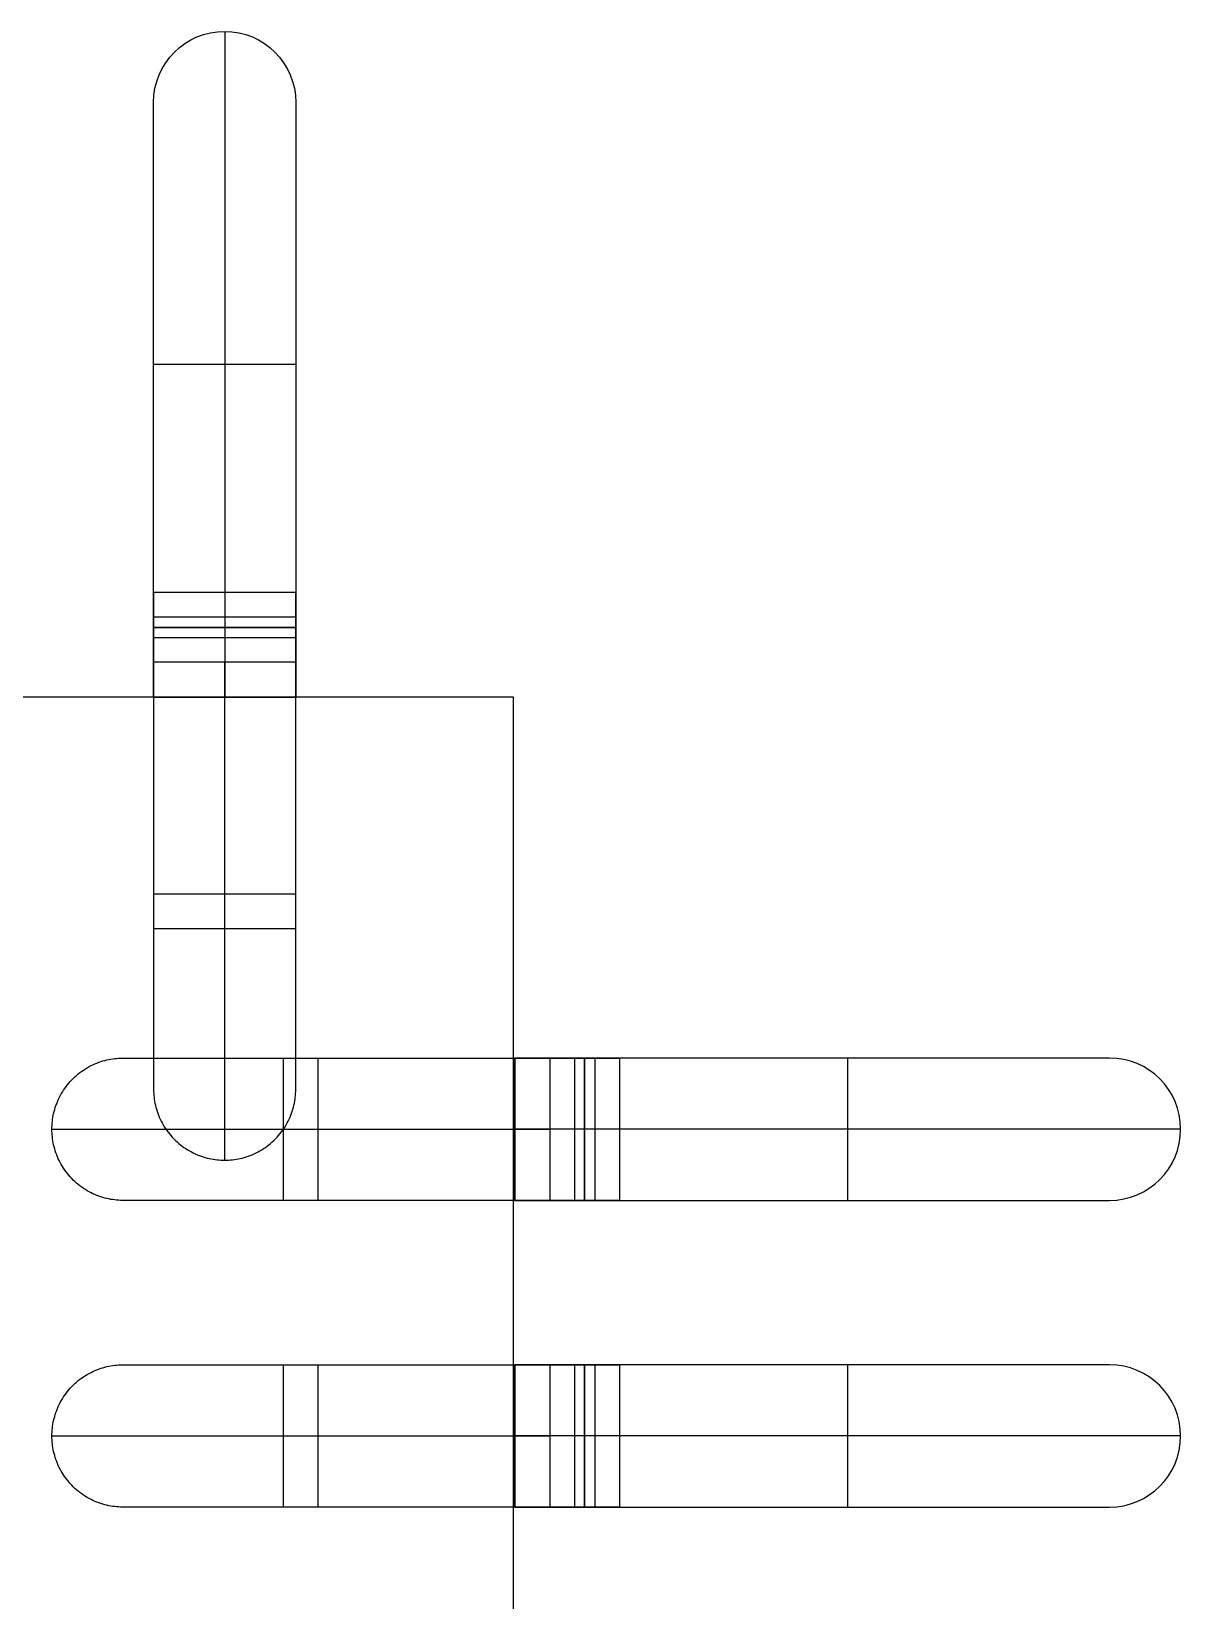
# Model space of a CAD drawing. Header units: millimetres. Extents: x 1.2 to 41.2, y 0.2 to 23.9.
# Drawn here: x 33.394 to 35.044, y 13.735 to 15.989 of the extents above; entities that cross this region are included whole.
import ezdxf

# ---------------------------------------------------------------- set-up
doc = ezdxf.new("R2010")
doc.units = ezdxf.units.MM
doc.layers.add('图层04', color=96, linetype='Continuous', true_color=0x007f00)
doc.layers.add('默认', color=18, linetype='Continuous', true_color=0x000000)

msp = doc.modelspace()

# ---------------------------------------------------------------- linework, layer by layer
at = {"layer": '图层04'}
for points in [[(34.086, 15.0327, 1.6431), (30.586, 15.0327, 1.6431), (27.086, 15.0327, 1.6431)], [(34.086, 15.0327, 2.0472), (30.586, 15.0327, 2.0472), (27.086, 15.0327, 2.0472)], [(34.086, 15.0327, 1.8451), (30.586, 15.0327, 1.8451), (27.086, 15.0327, 1.8451)], [(34.086, 8.0327, 1.6431), (34.086, 11.5327, 1.6431), (34.086, 15.0327, 1.6431)], [(34.086, 15.0327, 1.6431), (34.086, 15.0327, 1.8451), (34.086, 15.0327, 2.0472)], [(34.086, 8.0327, 2.0472), (34.086, 11.5327, 2.0472), (34.086, 15.0327, 2.0472)], [(34.086, 8.0327, 1.8451), (34.086, 11.5327, 1.8451), (34.086, 15.0327, 1.8451)]]:
    msp.add_open_spline(points, degree=2, dxfattribs=at)
at = {"layer": '默认'}
for p, q in [((33.5693, 15.1328, 1.6504), (33.5693, 15.0327, 1.6504)), ((33.5693, 15.0327, 2.0972), (33.5693, 15.1327, 2.0972)), ((33.7736, 15.0327, 1.6504), (33.7736, 15.1328, 1.6504)), ((33.7736, 15.1327, 2.0972), (33.7736, 15.0327, 2.0972)), ((33.5693, 15.0828, 1.6004), (33.5693, 15.0827, 1.7004)), ((33.5693, 15.0827, 2.1472), (33.5693, 15.0827, 2.0472)), ((33.7736, 15.0828, 1.7004), (33.7736, 15.0828, 1.6004)), ((33.7736, 15.0827, 2.0472), (33.7736, 15.0827, 2.1472)), ((34.0883, 14.5145, 1.6756), (34.1883, 14.5145, 1.6756)), ((34.1883, 14.5145, 2.1224), (34.0883, 14.5145, 2.1224)), ((34.1383, 14.5145, 1.7256), (34.1383, 14.5145, 1.6256)), ((34.1383, 14.5145, 2.0724), (34.1383, 14.5145, 2.1724)), ((34.1883, 14.3101, 1.6756), (34.0883, 14.3101, 1.6756)), ((34.0883, 14.3101, 2.1224), (34.1883, 14.3101, 2.1224)), ((34.1383, 14.3101, 1.6256), (34.1383, 14.3101, 1.7256)), ((34.1383, 14.3101, 2.1724), (34.1383, 14.3101, 2.0724)), ((34.0883, 14.0741, 1.6756), (34.1883, 14.0741, 1.6756)), ((34.1883, 14.0741, 2.1224), (34.0883, 14.0741, 2.1224)), ((34.1383, 14.0741, 1.7256), (34.1383, 14.0741, 1.6256)), ((34.1383, 14.0741, 2.0724), (34.1383, 14.0741, 2.1724)), ((34.1883, 13.8697, 1.6756), (34.0883, 13.8697, 1.6756)), ((34.0883, 13.8697, 2.1224), (34.1883, 13.8697, 2.1224)), ((34.1383, 13.8697, 1.6256), (34.1383, 13.8697, 1.7256)), ((34.1383, 13.8697, 2.1724), (34.1383, 13.8697, 2.0724))]:
    msp.add_line(p, q, dxfattribs=at)
at = {"layer": '默认', "extrusion": (-9.4928e-10, 0.000220476, -1)}
msp.add_open_spline([(33.5693, 15.1328, 1.6004), (33.5693, 15.384, 1.6004), (33.5693, 15.6352, 1.6005), (33.5693, 15.8865, 1.6005), (33.5693, 15.9429, 1.6006), (33.615, 15.9886, 1.6006), (33.6715, 15.9886, 1.6006), (33.7279, 15.9886, 1.6006), (33.7736, 15.9429, 1.6006), (33.7736, 15.8865, 1.6005), (33.7736, 15.6352, 1.6005), (33.7736, 15.384, 1.6004), (33.7736, 15.1328, 1.6004)], degree=3, knots=[0.100022, 0.100022, 0.100022, 0.100022, 0.853706, 0.853706, 0.853706, 1.031249, 1.031249, 1.031249, 1.208793, 1.208793, 1.208793, 1.962477, 1.962477, 1.962477, 1.962477], dxfattribs=at)
at = {"layer": '默认', "extrusion": (-2.18096e-15, 0.000220476, -1)}
msp.add_open_spline([(33.5693, 15.1828, 1.7004), (33.5693, 15.4173, 1.7004), (33.5693, 15.6519, 1.7005), (33.5693, 15.8864, 1.7005), (33.5693, 15.9429, 1.7006), (33.615, 15.9886, 1.7006), (33.6715, 15.9886, 1.7006), (33.7279, 15.9886, 1.7006), (33.7736, 15.9429, 1.7006), (33.7736, 15.8864, 1.7005), (33.7736, 15.6519, 1.7005), (33.7736, 15.4173, 1.7004), (33.7736, 15.1828, 1.7004)], degree=3, knots=[0.150033, 0.150033, 0.150033, 0.150033, 0.853706, 0.853706, 0.853706, 1.031249, 1.031249, 1.031249, 1.208793, 1.208793, 1.208793, 1.912466, 1.912466, 1.912466, 1.912466], dxfattribs=at)
at = {"layer": '默认', "extrusion": (-4.74639e-10, 0.000220476, -1)}
msp.add_open_spline([(33.5693, 15.1328, 1.6504), (33.5693, 15.384, 1.6504), (33.5693, 15.6352, 1.6505), (33.5693, 15.8864, 1.6505), (33.5693, 15.9429, 1.6506), (33.615, 15.9886, 1.6506), (33.6715, 15.9886, 1.6506), (33.7279, 15.9886, 1.6506), (33.7736, 15.9429, 1.6506), (33.7736, 15.8864, 1.6505), (33.7736, 15.6352, 1.6505), (33.7736, 15.384, 1.6504), (33.7736, 15.1328, 1.6504)], degree=3, knots=[0.100022, 0.100022, 0.100022, 0.100022, 0.853706, 0.853706, 0.853706, 1.031249, 1.031249, 1.031249, 1.208793, 1.208793, 1.208793, 1.962477, 1.962477, 1.962477, 1.962477], dxfattribs=at)
at = {"layer": '默认'}
for points, degree in [([(33.6715, 15.9886, 1.6006), (33.6715, 15.5107, 1.6005), (33.6715, 15.0327, 1.6004)], 2), ([(33.6715, 15.9886, 1.7006), (33.6715, 15.5857, 1.7005), (33.6715, 15.1828, 1.7004)], 2), ([(33.6715, 15.9886, 1.6006), (33.6715, 15.9886, 1.6506), (33.6715, 15.9886, 1.7006)], 2), ([(33.5693, 15.8865, 1.6005), (33.5693, 15.8864, 1.6505), (33.5693, 15.8864, 1.7005)], 2), ([(33.7736, 15.8865, 1.6005), (33.7736, 15.8864, 1.6505), (33.7736, 15.8864, 1.7005)], 2), ([(33.5693, 15.5107, 1.6005), (33.6715, 15.5107, 1.6005), (33.7736, 15.5107, 1.6005)], 2), ([(33.5693, 15.5107, 1.7005), (33.6715, 15.5107, 1.7005), (33.7736, 15.5107, 1.7005)], 2), ([(33.5693, 15.1327, 1.7004), (33.5693, 15.1494, 1.7004), (33.5693, 15.1661, 1.7004), (33.5693, 15.1828, 1.7004)], 3), ([(33.7736, 15.1828, 1.7004), (33.6715, 15.1828, 1.7004), (33.5693, 15.1828, 1.7004)], 2), ([(33.7736, 15.1828, 1.7004), (33.7736, 15.1661, 1.7004), (33.7736, 15.1494, 1.7004), (33.7736, 15.1327, 1.7004)], 3), ([(33.7736, 15.1474, 1.715), (33.6715, 15.1474, 1.715), (33.5693, 15.1474, 1.715)], 2), ([(33.5693, 15.0327, 1.6004), (33.5693, 15.0661, 1.6004), (33.5693, 15.0994, 1.6004), (33.5693, 15.1328, 1.6004)], 3), ([(33.5693, 15.1327, 1.7004), (33.5693, 15.1328, 1.6504), (33.5693, 15.1328, 1.6004)], 2), ([(33.5693, 15.1327, 2.0472), (33.5693, 15.1327, 2.0722), (33.5693, 15.1327, 2.0972)], 2), ([(33.5693, 15.1327, 1.7004), (33.5693, 15.1327, 1.7254), (33.5693, 15.1327, 1.7504)], 2), ([(33.5693, 15.0327, 2.0472), (33.5693, 15.0827, 2.0472), (33.5693, 15.1327, 2.0472)], 2), ([(33.5693, 15.1327, 1.7004), (33.5693, 15.0827, 1.7004), (33.5693, 15.0327, 1.7004)], 2), ([(33.7736, 15.1327, 2.0972), (33.6715, 15.1327, 2.0972), (33.5693, 15.1327, 2.0972)], 2), ([(33.7736, 15.1327, 1.7504), (33.6715, 15.1327, 1.7504), (33.5693, 15.1327, 1.7504)], 2), ([(33.5693, 15.1327, 1.7504), (33.5693, 15.1327, 1.8988), (33.5693, 15.1327, 2.0472)], 2), ([(33.5693, 15.0327, 1.8738), (33.5693, 15.0827, 1.8738), (33.5693, 15.1327, 1.8738)], 2), ([(33.5693, 15.1327, 1.8738), (33.6715, 15.1327, 1.8738), (33.7736, 15.1327, 1.8738)], 2), ([(33.6715, 15.1327, 2.0972), (33.6715, 15.1327, 1.9238), (33.6715, 15.1327, 1.7504)], 2), ([(33.7736, 15.1328, 1.6004), (33.7736, 15.1328, 1.6504), (33.7736, 15.1327, 1.7004)], 2), ([(33.7736, 15.1328, 1.6004), (33.7736, 15.0994, 1.6004), (33.7736, 15.0661, 1.6004), (33.7736, 15.0327, 1.6004)], 3), ([(33.7736, 15.1327, 2.0472), (33.7736, 15.1327, 1.8988), (33.7736, 15.1327, 1.7504)], 2), ([(33.7736, 15.0327, 1.7004), (33.7736, 15.0827, 1.7004), (33.7736, 15.1327, 1.7004)], 2), ([(33.7736, 15.1327, 2.0472), (33.7736, 15.0827, 2.0472), (33.7736, 15.0327, 2.0472)], 2), ([(33.7736, 15.1327, 2.0972), (33.7736, 15.1327, 2.0722), (33.7736, 15.1327, 2.0472)], 2), ([(33.7736, 15.1327, 1.7504), (33.7736, 15.1327, 1.7254), (33.7736, 15.1327, 1.7004)], 2), ([(33.7736, 15.0327, 1.8738), (33.7736, 15.0827, 1.8738), (33.7736, 15.1327, 1.8738)], 2), ([(33.7736, 15.1181, 2.1325), (33.6715, 15.1181, 2.1325), (33.5693, 15.1181, 2.1325)], 2), ([(33.5693, 15.0827, 2.1472), (33.5693, 15.0577, 2.1472), (33.5693, 15.0327, 2.1472)], 2), ([(33.7736, 15.0827, 2.1472), (33.6715, 15.0827, 2.1472), (33.5693, 15.0827, 2.1472)], 2), ([(33.5693, 15.0827, 1.7004), (33.5693, 15.0827, 1.8738), (33.5693, 15.0827, 2.0472)], 2), ([(33.6715, 14.3678, 2.1472), (33.6715, 14.7253, 2.1472), (33.6715, 15.0827, 2.1472)], 2), ([(33.7736, 15.0327, 2.1472), (33.7736, 15.0577, 2.1472), (33.7736, 15.0827, 2.1472)], 2), ([(33.7736, 15.0827, 2.0472), (33.7736, 15.0827, 1.8738), (33.7736, 15.0827, 1.7004)], 2), ([(33.5693, 15.0327, 1.6004), (33.5693, 15.0327, 1.6504), (33.5693, 15.0327, 1.7004)], 2), ([(33.5693, 15.0327, 2.0472), (33.6715, 15.0327, 2.0472), (33.7736, 15.0327, 2.0472)], 2), ([(33.7736, 15.0327, 1.6004), (33.6715, 15.0327, 1.6004), (33.5693, 15.0327, 1.6004)], 2), ([(33.5693, 15.0327, 1.7004), (33.5693, 15.0327, 1.8738), (33.5693, 15.0327, 2.0472)], 2), ([(33.5693, 15.0327, 2.1472), (33.5693, 15.0327, 2.0972), (33.5693, 15.0327, 2.0472)], 2), ([(33.5693, 15.0327, 1.8238), (33.6715, 15.0327, 1.8238), (33.7736, 15.0327, 1.8238)], 2), ([(33.6715, 15.0327, 2.0472), (33.6715, 15.0327, 1.8238), (33.6715, 15.0327, 1.6004)], 2), ([(33.6715, 14.3678, 2.0472), (33.6715, 14.7003, 2.0472), (33.6715, 15.0327, 2.0472)], 2), ([(33.7736, 15.0327, 1.7004), (33.7736, 15.0327, 1.6504), (33.7736, 15.0327, 1.6004)], 2), ([(33.7736, 15.0327, 2.0472), (33.7736, 15.0327, 1.8738), (33.7736, 15.0327, 1.7004)], 2), ([(33.7736, 15.0327, 2.0472), (33.7736, 15.0327, 2.0972), (33.7736, 15.0327, 2.1472)], 2), ([(33.5693, 14.7503, 2.1472), (33.6715, 14.7503, 2.1472), (33.7736, 14.7503, 2.1472)], 2), ([(33.5693, 14.7003, 2.0472), (33.6715, 14.7003, 2.0472), (33.7736, 14.7003, 2.0472)], 2), ([(33.5255, 14.5145, 2.0724), (33.5255, 14.5145, 2.1224), (33.5255, 14.5145, 2.1724)], 2), ([(33.7558, 14.3101, 2.0724), (33.7558, 14.4123, 2.0724), (33.7558, 14.5145, 2.0724)], 2), ([(33.8058, 14.3101, 2.1724), (33.8058, 14.4123, 2.1724), (33.8058, 14.5145, 2.1724)], 2), ([(34.0883, 14.3101, 2.0724), (34.0883, 14.4123, 2.0724), (34.0883, 14.5145, 2.0724)], 2), ([(34.0883, 14.5145, 1.6256), (34.0883, 14.4123, 1.6256), (34.0883, 14.3101, 1.6256)], 2), ([(34.0883, 14.5145, 1.7256), (34.0883, 14.5145, 1.6756), (34.0883, 14.5145, 1.6256)], 2), ([(34.0883, 14.5145, 2.1724), (34.1133, 14.5145, 2.1724), (34.1383, 14.5145, 2.1724)], 2), ([(34.0883, 14.5145, 2.0724), (34.0883, 14.5145, 1.899), (34.0883, 14.5145, 1.7256)], 2), ([(34.0883, 14.5145, 1.7256), (34.1383, 14.5145, 1.7256), (34.1883, 14.5145, 1.7256)], 2), ([(34.1883, 14.5145, 2.0724), (34.1383, 14.5145, 2.0724), (34.0883, 14.5145, 2.0724)], 2), ([(34.0883, 14.5145, 2.0724), (34.0883, 14.5145, 2.1224), (34.0883, 14.5145, 2.1724)], 2), ([(34.1883, 14.5145, 1.6256), (34.155, 14.5145, 1.6256), (34.1216, 14.5145, 1.6256), (34.0883, 14.5145, 1.6256)], 3), ([(34.0883, 14.3101, 1.849), (34.0883, 14.4123, 1.849), (34.0883, 14.5145, 1.849)], 2), ([(34.0883, 14.5145, 1.899), (34.1383, 14.5145, 1.899), (34.1883, 14.5145, 1.899)], 2), ([(34.1383, 14.5145, 2.1724), (34.1383, 14.4123, 2.1724), (34.1383, 14.3101, 2.1724)], 2), ([(34.1383, 14.5145, 2.0724), (34.1383, 14.5145, 1.899), (34.1383, 14.5145, 1.7256)], 2), ([(34.1737, 14.5145, 2.1578), (34.1737, 14.4123, 2.1578), (34.1737, 14.3101, 2.1578)], 2), ([(34.1883, 14.5145, 2.0724), (34.1883, 14.5145, 1.924), (34.1883, 14.5145, 1.7756)], 2), ([(34.1883, 14.5145, 1.6256), (34.1883, 14.5145, 1.6756), (34.1883, 14.5145, 1.7256)], 2), ([(34.1883, 14.5145, 2.1224), (34.1883, 14.5145, 2.0974), (34.1883, 14.5145, 2.0724)], 2), ([(34.1883, 14.5145, 2.1224), (34.1883, 14.4123, 2.1224), (34.1883, 14.3101, 2.1224)], 2), ([(34.2383, 14.5145, 1.7256), (34.2216, 14.5145, 1.7256), (34.205, 14.5145, 1.7256), (34.1883, 14.5145, 1.7256)], 3), ([(34.1883, 14.5145, 1.7756), (34.1883, 14.4123, 1.7756), (34.1883, 14.3101, 1.7756)], 2), ([(34.1883, 14.5145, 1.7756), (34.1883, 14.5145, 1.7506), (34.1883, 14.5145, 1.7256)], 2), ([(34.1883, 14.3101, 1.899), (34.1883, 14.4123, 1.899), (34.1883, 14.5145, 1.899)], 2), ([(34.203, 14.5145, 1.7403), (34.203, 14.4123, 1.7403), (34.203, 14.3101, 1.7403)], 2), ([(34.2383, 14.5145, 1.7256), (34.2383, 14.4123, 1.7256), (34.2383, 14.3101, 1.7256)], 2), ([(34.5662, 14.3101, 1.6257), (34.5662, 14.4123, 1.6257), (34.5662, 14.5145, 1.6257)], 2), ([(34.5662, 14.3101, 1.7257), (34.5662, 14.4123, 1.7257), (34.5662, 14.5145, 1.7257)], 2), ([(34.942, 14.5145, 1.6258), (34.942, 14.5145, 1.6758), (34.942, 14.5145, 1.7258)], 2), ([(33.5693, 14.47, 2.0472), (33.5693, 14.47, 2.0972), (33.5693, 14.47, 2.1472)], 2), ([(33.7736, 14.47, 2.0472), (33.7736, 14.47, 2.0972), (33.7736, 14.47, 2.1472)], 2), ([(33.4234, 14.4123, 2.0724), (33.7558, 14.4123, 2.0724), (34.0883, 14.4123, 2.0724)], 2), ([(33.4234, 14.4123, 2.1724), (33.7808, 14.4123, 2.1724), (34.1383, 14.4123, 2.1724)], 2), ([(33.4234, 14.4123, 2.0724), (33.4234, 14.4123, 2.1224), (33.4234, 14.4123, 2.1724)], 2), ([(35.0442, 14.4123, 1.6258), (34.5662, 14.4123, 1.6257), (34.0883, 14.4123, 1.6256)], 2), ([(34.0883, 14.4123, 2.0724), (34.0883, 14.4123, 1.849), (34.0883, 14.4123, 1.6256)], 2), ([(34.1883, 14.4123, 2.1224), (34.1883, 14.4123, 1.949), (34.1883, 14.4123, 1.7756)], 2), ([(35.0442, 14.4123, 1.7258), (34.6412, 14.4123, 1.7257), (34.2383, 14.4123, 1.7256)], 2), ([(35.0442, 14.4123, 1.6258), (35.0442, 14.4123, 1.6758), (35.0442, 14.4123, 1.7258)], 2), ([(33.6715, 14.3678, 2.0472), (33.6715, 14.3678, 2.0972), (33.6715, 14.3678, 2.1472)], 2), ([(33.5255, 14.3101, 2.0724), (33.5255, 14.3101, 2.1224), (33.5255, 14.3101, 2.1724)], 2), ([(34.0883, 14.3101, 1.6256), (34.0883, 14.3101, 1.6756), (34.0883, 14.3101, 1.7256)], 2), ([(34.0883, 14.3101, 1.6256), (34.1216, 14.3101, 1.6256), (34.155, 14.3101, 1.6256), (34.1883, 14.3101, 1.6256)], 3), ([(34.0883, 14.3101, 1.7256), (34.0883, 14.3101, 1.899), (34.0883, 14.3101, 2.0724)], 2), ([(34.0883, 14.3101, 2.0724), (34.1383, 14.3101, 2.0724), (34.1883, 14.3101, 2.0724)], 2), ([(34.1883, 14.3101, 1.7256), (34.1383, 14.3101, 1.7256), (34.0883, 14.3101, 1.7256)], 2), ([(34.0883, 14.3101, 2.1724), (34.0883, 14.3101, 2.1224), (34.0883, 14.3101, 2.0724)], 2), ([(34.1383, 14.3101, 2.1724), (34.1133, 14.3101, 2.1724), (34.0883, 14.3101, 2.1724)], 2), ([(34.0883, 14.3101, 1.899), (34.1383, 14.3101, 1.899), (34.1883, 14.3101, 1.899)], 2), ([(34.1383, 14.3101, 1.7256), (34.1383, 14.3101, 1.899), (34.1383, 14.3101, 2.0724)], 2), ([(34.1883, 14.3101, 2.0724), (34.1883, 14.3101, 2.0974), (34.1883, 14.3101, 2.1224)], 2), ([(34.1883, 14.3101, 1.7256), (34.1883, 14.3101, 1.7506), (34.1883, 14.3101, 1.7756)], 2), ([(34.1883, 14.3101, 1.7256), (34.205, 14.3101, 1.7256), (34.2216, 14.3101, 1.7256), (34.2383, 14.3101, 1.7256)], 3), ([(34.1883, 14.3101, 1.7256), (34.1883, 14.3101, 1.6756), (34.1883, 14.3101, 1.6256)], 2), ([(34.1883, 14.3101, 1.7756), (34.1883, 14.3101, 1.924), (34.1883, 14.3101, 2.0724)], 2), ([(34.942, 14.3101, 1.6258), (34.942, 14.3101, 1.6758), (34.942, 14.3101, 1.7258)], 2), ([(33.5255, 14.0741, 2.0724), (33.5255, 14.0741, 2.1224), (33.5255, 14.0741, 2.1724)], 2), ([(33.7558, 13.8697, 2.0724), (33.7558, 13.9719, 2.0724), (33.7558, 14.0741, 2.0724)], 2), ([(33.8058, 13.8697, 2.1724), (33.8058, 13.9719, 2.1724), (33.8058, 14.0741, 2.1724)], 2), ([(34.0883, 13.8697, 2.0724), (34.0883, 13.9719, 2.0724), (34.0883, 14.0741, 2.0724)], 2), ([(34.0883, 14.0741, 1.6256), (34.0883, 13.9719, 1.6256), (34.0883, 13.8697, 1.6256)], 2), ([(34.0883, 14.0741, 1.7256), (34.0883, 14.0741, 1.6756), (34.0883, 14.0741, 1.6256)], 2), ([(34.0883, 14.0741, 2.1724), (34.1133, 14.0741, 2.1724), (34.1383, 14.0741, 2.1724)], 2), ([(34.0883, 14.0741, 2.0724), (34.0883, 14.0741, 1.899), (34.0883, 14.0741, 1.7256)], 2), ([(34.0883, 14.0741, 1.7256), (34.1383, 14.0741, 1.7256), (34.1883, 14.0741, 1.7256)], 2), ([(34.1883, 14.0741, 2.0724), (34.1383, 14.0741, 2.0724), (34.0883, 14.0741, 2.0724)], 2), ([(34.0883, 14.0741, 2.0724), (34.0883, 14.0741, 2.1224), (34.0883, 14.0741, 2.1724)], 2), ([(34.1883, 14.0741, 1.6256), (34.155, 14.0741, 1.6256), (34.1216, 14.0741, 1.6256), (34.0883, 14.0741, 1.6256)], 3), ([(34.0883, 13.8697, 1.849), (34.0883, 13.9719, 1.849), (34.0883, 14.0741, 1.849)], 2), ([(34.0883, 14.0741, 1.899), (34.1383, 14.0741, 1.899), (34.1883, 14.0741, 1.899)], 2), ([(34.1383, 14.0741, 2.1724), (34.1383, 13.9719, 2.1724), (34.1383, 13.8697, 2.1724)], 2), ([(34.1383, 14.0741, 2.0724), (34.1383, 14.0741, 1.899), (34.1383, 14.0741, 1.7256)], 2), ([(34.1737, 14.0741, 2.1578), (34.1737, 13.9719, 2.1578), (34.1737, 13.8697, 2.1578)], 2), ([(34.1883, 14.0741, 2.0724), (34.1883, 14.0741, 1.924), (34.1883, 14.0741, 1.7756)], 2), ([(34.1883, 14.0741, 1.6256), (34.1883, 14.0741, 1.6756), (34.1883, 14.0741, 1.7256)], 2), ([(34.1883, 14.0741, 2.1224), (34.1883, 14.0741, 2.0974), (34.1883, 14.0741, 2.0724)], 2), ([(34.1883, 14.0741, 2.1224), (34.1883, 13.9719, 2.1224), (34.1883, 13.8697, 2.1224)], 2), ([(34.2383, 14.0741, 1.7256), (34.2216, 14.0741, 1.7256), (34.205, 14.0741, 1.7256), (34.1883, 14.0741, 1.7256)], 3), ([(34.1883, 14.0741, 1.7756), (34.1883, 13.9719, 1.7756), (34.1883, 13.8697, 1.7756)], 2), ([(34.1883, 14.0741, 1.7756), (34.1883, 14.0741, 1.7506), (34.1883, 14.0741, 1.7256)], 2), ([(34.1883, 13.8697, 1.899), (34.1883, 13.9719, 1.899), (34.1883, 14.0741, 1.899)], 2), ([(34.203, 14.0741, 1.7403), (34.203, 13.9719, 1.7403), (34.203, 13.8697, 1.7403)], 2), ([(34.2383, 14.0741, 1.7256), (34.2383, 13.9719, 1.7256), (34.2383, 13.8697, 1.7256)], 2), ([(34.5662, 13.8697, 1.6257), (34.5662, 13.9719, 1.6257), (34.5662, 14.0741, 1.6257)], 2), ([(34.5662, 13.8697, 1.7257), (34.5662, 13.9719, 1.7257), (34.5662, 14.0741, 1.7257)], 2), ([(34.942, 14.0741, 1.6258), (34.942, 14.0741, 1.6758), (34.942, 14.0741, 1.7258)], 2), ([(33.4234, 13.9719, 2.0724), (33.7558, 13.9719, 2.0724), (34.0883, 13.9719, 2.0724)], 2), ([(33.4234, 13.9719, 2.1724), (33.7808, 13.9719, 2.1724), (34.1383, 13.9719, 2.1724)], 2), ([(33.4234, 13.9719, 2.0724), (33.4234, 13.9719, 2.1224), (33.4234, 13.9719, 2.1724)], 2), ([(35.0442, 13.9719, 1.6258), (34.5662, 13.9719, 1.6257), (34.0883, 13.9719, 1.6256)], 2), ([(34.0883, 13.9719, 2.0724), (34.0883, 13.9719, 1.849), (34.0883, 13.9719, 1.6256)], 2), ([(34.1883, 13.9719, 2.1224), (34.1883, 13.9719, 1.949), (34.1883, 13.9719, 1.7756)], 2), ([(35.0442, 13.9719, 1.7258), (34.6412, 13.9719, 1.7257), (34.2383, 13.9719, 1.7256)], 2), ([(35.0442, 13.9719, 1.6258), (35.0442, 13.9719, 1.6758), (35.0442, 13.9719, 1.7258)], 2), ([(33.5255, 13.8697, 2.0724), (33.5255, 13.8697, 2.1224), (33.5255, 13.8697, 2.1724)], 2), ([(34.0883, 13.8697, 1.6256), (34.0883, 13.8697, 1.6756), (34.0883, 13.8697, 1.7256)], 2), ([(34.0883, 13.8697, 1.6256), (34.1216, 13.8697, 1.6256), (34.155, 13.8697, 1.6256), (34.1883, 13.8697, 1.6256)], 3), ([(34.0883, 13.8697, 1.7256), (34.0883, 13.8697, 1.899), (34.0883, 13.8697, 2.0724)], 2), ([(34.0883, 13.8697, 2.0724), (34.1383, 13.8697, 2.0724), (34.1883, 13.8697, 2.0724)], 2), ([(34.1883, 13.8697, 1.7256), (34.1383, 13.8697, 1.7256), (34.0883, 13.8697, 1.7256)], 2), ([(34.0883, 13.8697, 2.1724), (34.0883, 13.8697, 2.1224), (34.0883, 13.8697, 2.0724)], 2), ([(34.1383, 13.8697, 2.1724), (34.1133, 13.8697, 2.1724), (34.0883, 13.8697, 2.1724)], 2), ([(34.0883, 13.8697, 1.899), (34.1383, 13.8697, 1.899), (34.1883, 13.8697, 1.899)], 2), ([(34.1383, 13.8697, 1.7256), (34.1383, 13.8697, 1.899), (34.1383, 13.8697, 2.0724)], 2), ([(34.1883, 13.8697, 2.0724), (34.1883, 13.8697, 2.0974), (34.1883, 13.8697, 2.1224)], 2), ([(34.1883, 13.8697, 1.7256), (34.1883, 13.8697, 1.7506), (34.1883, 13.8697, 1.7756)], 2), ([(34.1883, 13.8697, 1.7256), (34.205, 13.8697, 1.7256), (34.2216, 13.8697, 1.7256), (34.2383, 13.8697, 1.7256)], 3), ([(34.1883, 13.8697, 1.7256), (34.1883, 13.8697, 1.6756), (34.1883, 13.8697, 1.6256)], 2), ([(34.1883, 13.8697, 1.7756), (34.1883, 13.8697, 1.924), (34.1883, 13.8697, 2.0724)], 2), ([(34.942, 13.8697, 1.6258), (34.942, 13.8697, 1.6758), (34.942, 13.8697, 1.7258)], 2)]:
    msp.add_open_spline(points, degree=degree, dxfattribs=at)
at = {"layer": '默认', "extrusion": (-1, -2.84104e-12, -2.27324e-12)}
msp.add_rational_spline([(33.5693, 15.1828, 1.7004), (33.5693, 15.1327, 1.7004), (33.5693, 15.1327, 1.7504)], [1, 0.707028826879, 1], degree=2, dxfattribs=at)
at = {"layer": '默认', "extrusion": (-1, -3.97757e-12, -2.69947e-12)}
msp.add_rational_spline([(33.6715, 15.1828, 1.7004), (33.6715, 15.1327, 1.7004), (33.6715, 15.1327, 1.7504)], [1, 0.707028826879, 1], degree=2, dxfattribs=at)
at = {"layer": '默认', "extrusion": (-1, -4.54559e-12, -3.97816e-12)}
msp.add_rational_spline([(33.7736, 15.1327, 1.7504), (33.7736, 15.1327, 1.7004), (33.7736, 15.1828, 1.7004)], [1, 0.707028826879, 1], degree=2, dxfattribs=at)
at = {"layer": '默认', "extrusion": (1, -7.10543e-13, -1.27898e-12)}
msp.add_rational_spline([(33.5693, 15.1327, 2.0972), (33.5693, 15.1327, 2.1472), (33.5693, 15.0827, 2.1472)], [1, 0.707106781186, 1], degree=2, dxfattribs=at)
at = {"layer": '默认', "extrusion": (1, 1.42109e-13, -1.56319e-12)}
msp.add_rational_spline([(33.6715, 15.1327, 2.0972), (33.6715, 15.1327, 2.1472), (33.6715, 15.0827, 2.1472)], [1, 0.707106781186, 1], degree=2, dxfattribs=at)
at = {"layer": '默认', "extrusion": (1, -8.52651e-13, -1.42109e-12)}
msp.add_rational_spline([(33.7736, 15.0827, 2.1472), (33.7736, 15.1327, 2.1472), (33.7736, 15.1327, 2.0972)], [1, 0.707106781186, 1], degree=2, dxfattribs=at)
at = {"layer": '默认'}
for points in [[(33.5693, 15.0327, 2.0472), (33.5693, 14.7514, 2.0472), (33.5693, 14.47, 2.0472), (33.5693, 14.3678, 2.0472), (33.6715, 14.3678, 2.0472), (33.7736, 14.3678, 2.0472), (33.7736, 14.47, 2.0472), (33.7736, 14.7514, 2.0472), (33.7736, 15.0327, 2.0472)], [(33.5693, 15.0327, 2.1472), (33.5693, 14.7514, 2.1472), (33.5693, 14.47, 2.1472), (33.5693, 14.3678, 2.1472), (33.6715, 14.3678, 2.1472), (33.7736, 14.3678, 2.1472), (33.7736, 14.47, 2.1472), (33.7736, 14.7514, 2.1472), (33.7736, 15.0327, 2.1472)], [(33.5693, 15.0327, 2.0972), (33.5693, 14.7514, 2.0972), (33.5693, 14.47, 2.0972), (33.5693, 14.3678, 2.0972), (33.6715, 14.3678, 2.0972), (33.7736, 14.3678, 2.0972), (33.7736, 14.47, 2.0972), (33.7736, 14.7514, 2.0972), (33.7736, 15.0327, 2.0972)], [(34.0883, 14.3101, 2.0724), (33.8069, 14.3101, 2.0724), (33.5255, 14.3101, 2.0724), (33.4234, 14.3101, 2.0724), (33.4234, 14.4123, 2.0724), (33.4234, 14.5145, 2.0724), (33.5255, 14.5145, 2.0724), (33.8069, 14.5145, 2.0724), (34.0883, 14.5145, 2.0724)], [(34.0883, 14.3101, 2.1724), (33.8069, 14.3101, 2.1724), (33.5255, 14.3101, 2.1724), (33.4234, 14.3101, 2.1724), (33.4234, 14.4123, 2.1724), (33.4234, 14.5145, 2.1724), (33.5255, 14.5145, 2.1724), (33.8069, 14.5145, 2.1724), (34.0883, 14.5145, 2.1724)], [(34.0883, 14.3101, 2.1224), (33.8069, 14.3101, 2.1224), (33.5255, 14.3101, 2.1224), (33.4234, 14.3101, 2.1224), (33.4234, 14.4123, 2.1224), (33.4234, 14.5145, 2.1224), (33.5255, 14.5145, 2.1224), (33.8069, 14.5145, 2.1224), (34.0883, 14.5145, 2.1224)], [(34.0883, 13.8697, 2.0724), (33.8069, 13.8697, 2.0724), (33.5255, 13.8697, 2.0724), (33.4234, 13.8697, 2.0724), (33.4234, 13.9719, 2.0724), (33.4234, 14.0741, 2.0724), (33.5255, 14.0741, 2.0724), (33.8069, 14.0741, 2.0724), (34.0883, 14.0741, 2.0724)], [(34.0883, 13.8697, 2.1724), (33.8069, 13.8697, 2.1724), (33.5255, 13.8697, 2.1724), (33.4234, 13.8697, 2.1724), (33.4234, 13.9719, 2.1724), (33.4234, 14.0741, 2.1724), (33.5255, 14.0741, 2.1724), (33.8069, 14.0741, 2.1724), (34.0883, 14.0741, 2.1724)], [(34.0883, 13.8697, 2.1224), (33.8069, 13.8697, 2.1224), (33.5255, 13.8697, 2.1224), (33.4234, 13.8697, 2.1224), (33.4234, 13.9719, 2.1224), (33.4234, 14.0741, 2.1224), (33.5255, 14.0741, 2.1224), (33.8069, 14.0741, 2.1224), (34.0883, 14.0741, 2.1224)]]:
    msp.add_rational_spline(points, [1, 1, 1, 0.707106781186, 1, 0.707106781186, 1, 1, 1], degree=2, knots=[0, 0, 0, 0.562778, 0.562778, 0.723265, 0.723265, 0.883753, 0.883753, 1.446531, 1.446531, 1.446531], dxfattribs=at)
at = {"layer": '默认', "extrusion": (8.17124e-13, -1, 1.38556e-12)}
msp.add_rational_spline([(34.1383, 14.5145, 2.1724), (34.1883, 14.5145, 2.1724), (34.1883, 14.5145, 2.1224)], [1, 0.707106781186, 1], degree=2, dxfattribs=at)
at = {"layer": '默认', "extrusion": (-0.000220476, 9.49279e-10, 1)}
for points in [[(34.1883, 14.3101, 1.6256), (34.4396, 14.3101, 1.6257), (34.6908, 14.3101, 1.6257), (34.942, 14.3101, 1.6258), (34.9984, 14.3101, 1.6258), (35.0442, 14.3559, 1.6258), (35.0442, 14.4123, 1.6258), (35.0442, 14.4687, 1.6258), (34.9984, 14.5145, 1.6258), (34.942, 14.5145, 1.6258), (34.6908, 14.5145, 1.6257), (34.4396, 14.5145, 1.6257), (34.1883, 14.5145, 1.6256)], [(34.1883, 13.8697, 1.6256), (34.4396, 13.8697, 1.6257), (34.6908, 13.8697, 1.6257), (34.942, 13.8697, 1.6258), (34.9984, 13.8697, 1.6258), (35.0442, 13.9155, 1.6258), (35.0442, 13.9719, 1.6258), (35.0442, 14.0283, 1.6258), (34.9984, 14.0741, 1.6258), (34.942, 14.0741, 1.6258), (34.6908, 14.0741, 1.6257), (34.4396, 14.0741, 1.6257), (34.1883, 14.0741, 1.6256)]]:
    msp.add_open_spline(points, degree=3, knots=[0.100022, 0.100022, 0.100022, 0.100022, 0.853706, 0.853706, 0.853706, 1.031249, 1.031249, 1.031249, 1.208793, 1.208793, 1.208793, 1.962477, 1.962477, 1.962477, 1.962477], dxfattribs=at)
at = {"layer": '默认', "extrusion": (4.2615e-12, 1, 3.69401e-12)}
msp.add_rational_spline([(34.1883, 14.5145, 1.7756), (34.1883, 14.5145, 1.7256), (34.2383, 14.5145, 1.7256)], [1, 0.707028826879, 1], degree=2, dxfattribs=at)
at = {"layer": '默认', "extrusion": (-0.000220476, 4.74637e-10, 1)}
for points in [[(34.1883, 14.3101, 1.6756), (34.4395, 14.3101, 1.6757), (34.6908, 14.3101, 1.6757), (34.942, 14.3101, 1.6758), (34.9984, 14.3101, 1.6758), (35.0442, 14.3559, 1.6758), (35.0442, 14.4123, 1.6758), (35.0442, 14.4687, 1.6758), (34.9984, 14.5145, 1.6758), (34.942, 14.5145, 1.6758), (34.6908, 14.5145, 1.6757), (34.4395, 14.5145, 1.6757), (34.1883, 14.5145, 1.6756)], [(34.1883, 13.8697, 1.6756), (34.4395, 13.8697, 1.6757), (34.6908, 13.8697, 1.6757), (34.942, 13.8697, 1.6758), (34.9984, 13.8697, 1.6758), (35.0442, 13.9155, 1.6758), (35.0442, 13.9719, 1.6758), (35.0442, 14.0283, 1.6758), (34.9984, 14.0741, 1.6758), (34.942, 14.0741, 1.6758), (34.6908, 14.0741, 1.6757), (34.4395, 14.0741, 1.6757), (34.1883, 14.0741, 1.6756)]]:
    msp.add_open_spline(points, degree=3, knots=[0.100022, 0.100022, 0.100022, 0.100022, 0.853706, 0.853706, 0.853706, 1.031249, 1.031249, 1.031249, 1.208793, 1.208793, 1.208793, 1.962477, 1.962477, 1.962477, 1.962477], dxfattribs=at)
at = {"layer": '默认', "extrusion": (-0.000220476, 2.18863e-15, 1)}
for points in [[(34.2383, 14.3101, 1.7256), (34.4729, 14.3101, 1.7257), (34.7074, 14.3101, 1.7258), (34.942, 14.3101, 1.7258), (34.9984, 14.3101, 1.7258), (35.0442, 14.3559, 1.7258), (35.0442, 14.4123, 1.7258), (35.0442, 14.4687, 1.7258), (34.9984, 14.5145, 1.7258), (34.942, 14.5145, 1.7258), (34.7074, 14.5145, 1.7258), (34.4729, 14.5145, 1.7257), (34.2383, 14.5145, 1.7256)], [(34.2383, 13.8697, 1.7256), (34.4729, 13.8697, 1.7257), (34.7074, 13.8697, 1.7258), (34.942, 13.8697, 1.7258), (34.9984, 13.8697, 1.7258), (35.0442, 13.9155, 1.7258), (35.0442, 13.9719, 1.7258), (35.0442, 14.0283, 1.7258), (34.9984, 14.0741, 1.7258), (34.942, 14.0741, 1.7258), (34.7074, 14.0741, 1.7258), (34.4729, 14.0741, 1.7257), (34.2383, 14.0741, 1.7256)]]:
    msp.add_open_spline(points, degree=3, knots=[0.150033, 0.150033, 0.150033, 0.150033, 0.853706, 0.853706, 0.853706, 1.031249, 1.031249, 1.031249, 1.208793, 1.208793, 1.208793, 1.912466, 1.912466, 1.912466, 1.912466], dxfattribs=at)
at = {"layer": '默认', "extrusion": (-7.10543e-14, -1, 1.49214e-12)}
msp.add_rational_spline([(34.1883, 14.4123, 2.1224), (34.1883, 14.4123, 2.1724), (34.1383, 14.4123, 2.1724)], [1, 0.707106781186, 1], degree=2, dxfattribs=at)
at = {"layer": '默认', "extrusion": (3.87103e-12, 1, 2.59291e-12)}
for points in [[(34.2383, 14.4123, 1.7256), (34.1883, 14.4123, 1.7256), (34.1883, 14.4123, 1.7756)], [(34.2383, 13.9719, 1.7256), (34.1883, 13.9719, 1.7256), (34.1883, 13.9719, 1.7756)]]:
    msp.add_rational_spline(points, [1, 0.707028826879, 1], degree=2, dxfattribs=at)
at = {"layer": '默认', "extrusion": (8.88178e-13, -1, 1.45661e-12)}
msp.add_rational_spline([(34.1883, 14.3101, 2.1224), (34.1883, 14.3101, 2.1724), (34.1383, 14.3101, 2.1724)], [1, 0.707106781186, 1], degree=2, dxfattribs=at)
at = {"layer": '默认', "extrusion": (3.23167e-12, 1, 2.66395e-12)}
msp.add_rational_spline([(34.2383, 14.3101, 1.7256), (34.1883, 14.3101, 1.7256), (34.1883, 14.3101, 1.7756)], [1, 0.707028826879, 1], degree=2, dxfattribs=at)
at = {"layer": '默认', "extrusion": (8.52651e-13, -1, 1.42109e-12)}
msp.add_rational_spline([(34.1383, 14.0741, 2.1724), (34.1883, 14.0741, 2.1724), (34.1883, 14.0741, 2.1224)], [1, 0.707106781186, 1], degree=2, dxfattribs=at)
at = {"layer": '默认', "extrusion": (4.19048e-12, 1, 3.62297e-12)}
msp.add_rational_spline([(34.1883, 14.0741, 1.7756), (34.1883, 14.0741, 1.7256), (34.2383, 14.0741, 1.7256)], [1, 0.707028826879, 1], degree=2, dxfattribs=at)
at = {"layer": '默认', "extrusion": (-3.19744e-13, -1, 1.24345e-12)}
msp.add_rational_spline([(34.1883, 13.9719, 2.1224), (34.1883, 13.9719, 2.1724), (34.1383, 13.9719, 2.1724)], [1, 0.707106781186, 1], degree=2, dxfattribs=at)
at = {"layer": '默认', "extrusion": (1.20792e-12, -1, 1.77636e-12)}
msp.add_rational_spline([(34.1883, 13.8697, 2.1224), (34.1883, 13.8697, 2.1724), (34.1383, 13.8697, 2.1724)], [1, 0.707106781186, 1], degree=2, dxfattribs=at)
at = {"layer": '默认', "extrusion": (3.65781e-12, 1, 3.09018e-12)}
msp.add_rational_spline([(34.2383, 13.8697, 1.7256), (34.1883, 13.8697, 1.7256), (34.1883, 13.8697, 1.7756)], [1, 0.707028826879, 1], degree=2, dxfattribs=at)

doc.saveas('drawing.dxf')
